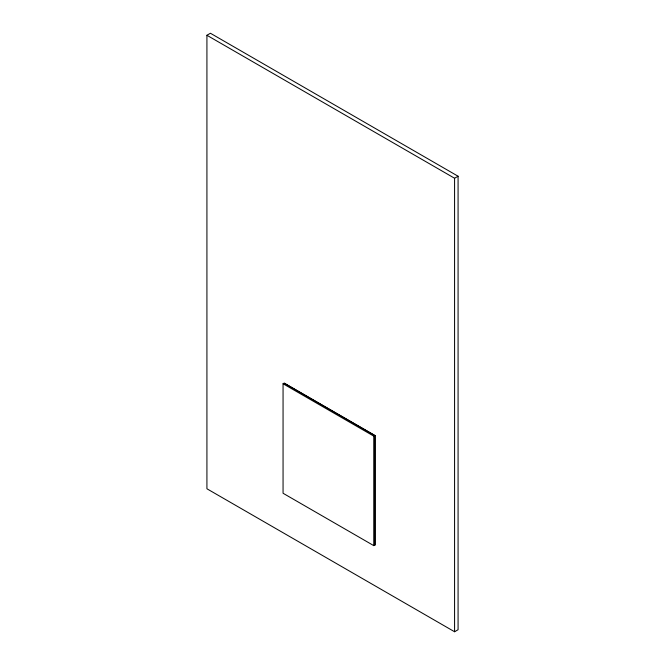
<?xml version="1.0" encoding="UTF-8"?>
<svg xmlns="http://www.w3.org/2000/svg" width="665" height="665" viewBox="0 0 665 665"><rect width="100%" height="100%" fill="white"/><g stroke="black" fill="none" stroke-linecap="round" stroke-linejoin="round"><path stroke-width="1" d="M206.923 35.27L210.423 33.25L458.077 176.225L458.077 629.73L454.577 631.75L206.923 488.775L206.923 35.27L454.577 178.245L458.077 176.225M283.057 383.755L284.221 383.082L374.927 435.45L374.927 544.951L373.763 545.624L283.057 493.255L283.057 383.755L373.763 436.124L374.927 435.45M284.312 383.314L375.018 435.683L375.018 545.184M454.577 178.245L454.577 631.75M373.763 436.124L373.763 545.624"/></g></svg>
